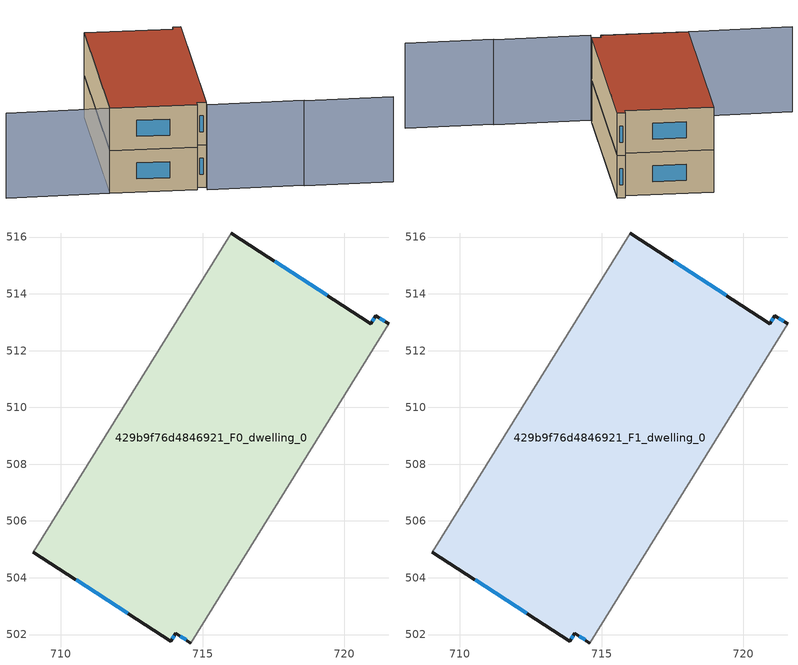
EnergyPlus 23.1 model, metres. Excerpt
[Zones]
429b9f76d4846921_F0_dwelling_0
 floor ground (EU_floor_Construction): 721.11,513.24 721.56,512.94 714.59,501.7 714.06,502.04 713.88,501.76 709.04,504.9 716.01,516.14 720.92,512.96 z0
 wall outside (EU_wall_Construction): 709.04,504.9 713.88,501.76 714.06,502.04 714.59,501.7 / 721.56,512.94 721.11,513.24 720.92,512.96 716.01,516.14 z0:3
 wall adiabatic (EU_wall_Construction): 716.01,516.14 709.04,504.9 / 714.59,501.7 721.56,512.94 z0:3
 window (EU_Window_Construction): 713.93,501.85 714,501.96 / 710.55,503.93 712.37,502.74 / 719.39,513.95 717.54,515.15 / 721.05,513.15 720.98,513.04 / 721.42,513.03 721.25,513.15 / 714.22,501.94 714.42,501.81 z0.93:2.07
429b9f76d4846921_F1_dwelling_0
 floor to 429b9f76d4846921_F0_dwelling_0 (EU_floor_Construction): 721.11,513.24 721.56,512.94 714.59,501.7 714.06,502.04 713.88,501.76 709.04,504.9 716.01,516.14 720.92,512.96 z3
 wall outside (EU_wall_Construction): 709.04,504.9 713.88,501.76 714.06,502.04 714.59,501.7 / 721.56,512.94 721.11,513.24 720.92,512.96 716.01,516.14 z3:6
 wall adiabatic (EU_wall_Construction): 716.01,516.14 709.04,504.9 / 714.59,501.7 721.56,512.94 z3:6
 window (EU_Window_Construction): 713.93,501.85 714,501.96 / 710.55,503.93 712.37,502.74 / 719.39,513.95 717.54,515.15 / 721.05,513.15 720.98,513.04 / 721.42,513.03 721.25,513.15 / 714.22,501.94 714.42,501.81 z3.93:5.07
 roof outside (EU_roof_Construction): 714.59,501.7 721.56,512.94 721.11,513.24 720.92,512.96 716.01,516.14 709.04,504.9 713.88,501.76 714.06,502.04 z6
shading: 719.8,497.97 714.36,501.34 / 709.04,504.9 703.24,508.5 / 724.71,494.79 719.74,497.87 z0:6
[Building]
EU S2 Campaign: North Axis=0; Terrain=City; Solar Distribution=FullExterior
[Site:Location]
Montreal-Trudeau.Intl.AP: Latitude=45.4667; Longitude=-73.75; Time Zone=-5; Elevation=36
[SizingPeriod:WeatherFileDays]
AnnualSizingPeriod: Begin Month=1; Begin Day of Month=1; End Month=12; End Day of Month=31; Day of Week for Start Day=Monday; Use Weather File Daylight Saving Period=No; Use Weather File Rain and Snow Indicators=No
[MATERIAL]
EU_InternalMass_Material: Roughness=MediumRough; Thickness=0.1; Conductivity=1; Density=1800; Specific Heat=900; Thermal Absorptance=0.9; Solar Absorptance=0.7; Visible Absorptance=0.7
[MATERIAL:NOMASS] Roughness=MediumRough; Thermal Absorptance=0.9; Solar Absorptance=0.7; Visible Absorptance=0.7
Name | Thermal Resistance
EU_wall_NoMass; EU_floor_NoMass | 1.51479
EU_roof_NoMass | 2.84114
[WINDOWMATERIAL:SIMPLEGLAZINGSYSTEM]
EU_Window_SimpleGlazing: UFactor=3.53504; Solar Heat Gain Coefficient=0.8; Visible Transmittance=0.8
[CONSTRUCTION]
EU_wall_Construction: EU_wall_NoMass
EU_roof_Construction: EU_roof_NoMass
EU_floor_Construction: EU_floor_NoMass
EU_Window_Construction: EU_Window_SimpleGlazing
EU_InternalMass_Construction: EU_InternalMass_Material
[ZONE] Type=1; Multiplier=1; Ceiling Height=autocalculate; Volume=253.824; Floor Area=autocalculate; Part of Total Floor Area=Yes
429b9f76d4846921_F0_dwelling_0; 429b9f76d4846921_F1_dwelling_0
[INTERNALMASS] Construction=EU_InternalMass_Construction; Surface Area=84.6083
Name | Zone or ZoneList
429b9f76d4846921_F0_dwelling_0_EU_InternalMass | 429b9f76d4846921_F0_dwelling_0
429b9f76d4846921_F1_dwelling_0_EU_InternalMass | 429b9f76d4846921_F1_dwelling_0
[OTHEREQUIPMENT] Fuel Type=Electricity; Design Level Calculation Method=Watts/Area; Power per Zone Floor Area=1; Fraction Latent=0; Fraction Radiant=0; Fraction Lost=0; Carbon Dioxide Generation Rate=0; EndUse Subcategory=EU_Step8_InternalGains
Name | Zone or ZoneList or Space or SpaceList | Schedule
EU_Step8_InternalGain_429b9f76d4846921_F0_dwelling_0_f000 | 429b9f76d4846921_F0_dwelling_0 | EU_Step8_GainSchedule_429b9f76d4846921_F0_dwelling_0_f000
EU_Step8_InternalGain_429b9f76d4846921_F1_dwelling_0_f000 | 429b9f76d4846921_F1_dwelling_0 | EU_Step8_GainSchedule_429b9f76d4846921_F1_dwelling_0_f000
[ZONEVENTILATION:DESIGNFLOWRATE] Schedule=EU_AlwaysOn; Design Flow Rate Calculation Method=AirChanges/Hour; Air Changes per Hour=0.775154; Ventilation Type=Natural; Fan Pressure Rise=0; Fan Total Efficiency=1; Constant Term Coefficient=1; Temperature Term Coefficient=0; Velocity Term Coefficient=0; Velocity Squared Term Coefficient=0; Minimum Indoor Temperature=-100; Maximum Indoor Temperature=100; Delta Temperature=-100; Minimum Outdoor Temperature=-100; Maximum Outdoor Temperature=100; Maximum Wind Speed=40
Name | Zone or ZoneList or Space or SpaceList
EU_ConstantAir_429b9f76d4846921_F0_dwelling_0 | 429b9f76d4846921_F0_dwelling_0
EU_ConstantAir_429b9f76d4846921_F1_dwelling_0 | 429b9f76d4846921_F1_dwelling_0
[HVACTEMPLATE:THERMOSTAT] Constant Heating Setpoint=20; Constant Cooling Setpoint=50
EU_HeatOnly_429b9f76d4846921_F0_dwelling_0; EU_HeatOnly_429b9f76d4846921_F1_dwelling_0
[HVACTEMPLATE:ZONE:IDEALLOADSAIRSYSTEM] System Availability Schedule=EU_AlwaysOn; Maximum Heating Supply Air Temperature=50; Minimum Cooling Supply Air Temperature=13; Maximum Heating Supply Air Humidity Ratio=0.0156; Minimum Cooling Supply Air Humidity Ratio=0.0077; Heating Limit=NoLimit; Cooling Limit=NoLimit; Heating Availability Schedule=EU_AlwaysOn; Cooling Availability Schedule=EU_CoolingOff; Dehumidification Control Type=ConstantSensibleHeatRatio; Cooling Sensible Heat Ratio=0.7; Dehumidification Setpoint=60; Humidification Control Type=None; Humidification Setpoint=30; Outdoor Air Method=None; Outdoor Air Flow Rate per Person=0.00944; Outdoor Air Flow Rate per Zone Floor Area=0; Outdoor Air Flow Rate per Zone=0; Demand Controlled Ventilation Type=None; Outdoor Air Economizer Type=NoEconomizer; Heat Recovery Type=None; Sensible Heat Recovery Effectiveness=0.7; Latent Heat Recovery Effectiveness=0.65
Name | Template Thermostat
429b9f76d4846921_F0_dwelling_0 | EU_HeatOnly_429b9f76d4846921_F0_dwelling_0
429b9f76d4846921_F1_dwelling_0 | EU_HeatOnly_429b9f76d4846921_F1_dwelling_0
[SIZING:ZONE] Zone Cooling Design Supply Air Temperature Input Method=SupplyAirTemperature; Zone Cooling Design Supply Air Temperature=13; Zone Heating Design Supply Air Temperature Input Method=SupplyAirTemperature; Zone Heating Design Supply Air Temperature=50; Zone Cooling Design Supply Air Humidity Ratio=0.008; Zone Heating Design Supply Air Humidity Ratio=0.008; Cooling Design Air Flow Method=DesignDay; Cooling Design Air Flow Rate=0; Cooling Minimum Air Flow per Zone Floor Area=0.000762; Cooling Minimum Air Flow=0; Cooling Minimum Air Flow Fraction=0.2; Heating Design Air Flow Method=DesignDay; Heating Design Air Flow Rate=0; Heating Maximum Air Flow per Zone Floor Area=0.002032; Heating Maximum Air Flow=0.141576; Heating Maximum Air Flow Fraction=0.3; Account for Dedicated Outdoor Air System=No; Dedicated Outdoor Air System Control Strategy=NeutralSupplyAir; Dedicated Outdoor Air Low Setpoint Temperature for Design=autosize; Dedicated Outdoor Air High Setpoint Temperature for Design=autosize; Zone Load Sizing Method=Sensible Load Only No Latent Load; Zone Latent Cooling Design Supply Air Humidity Ratio Input Method=HumidityRatioDifference; Zone Cooling Design Supply Air Humidity Ratio Difference=0.005; Zone Latent Heating Design Supply Air Humidity Ratio Input Method=HumidityRatioDifference; Zone Humidification Design Supply Air Humidity Ratio Difference=0.005
429b9f76d4846921_F0_dwelling_0; 429b9f76d4846921_F1_dwelling_0
[SCHEDULE:CONSTANT]
Name | Hourly Value
EU_AlwaysOn | 1
EU_CoolingOff | 0
[SCHEDULE:FILE] Column Number=1; Rows to Skip at Top=0; Number of Hours of Data=8760; Column Separator=Comma; Interpolate to Timestep=No; Minutes per Item=60; Adjust Schedule for Daylight Savings=Yes
Name | File
EU_Step8_GainSchedule_429b9f76d4846921_F0_dwelling_0_f000 | ../../schedules/429b9f76d4846921/429b9f76d4846921_F0_dwelling_0_f000_gain.csv
EU_Step8_GainSchedule_429b9f76d4846921_F1_dwelling_0_f000 | ../../schedules/429b9f76d4846921/429b9f76d4846921_F1_dwelling_0_f000_gain.csv
